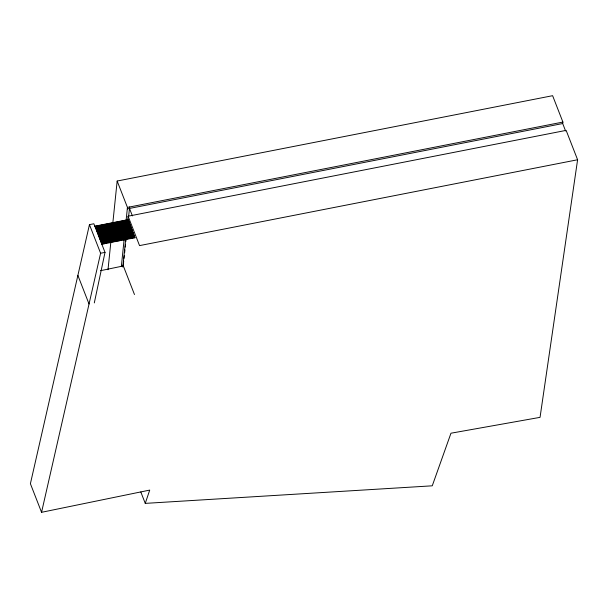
<?xml version="1.0" encoding="UTF-8"?>
<svg xmlns="http://www.w3.org/2000/svg" width="608" height="608" viewBox="0 0 608 608"><rect width="100%" height="100%" fill="white"/><g stroke="black" fill="none" stroke-linecap="round" stroke-linejoin="round"><path stroke-width="0.91" d="M107.996 269.716L117.162 181.032L552.619 95.692L562.909 122.071L562.689 123.538L565.607 131.009M121.357 266.296L127.444 207.412L117.162 181.032M122.831 267.041L128.09 216.22L566.139 130.37L577.6 159.76L540.048 417.354L450.976 433.208L432.258 485.815L145.259 503.378L140.813 491.971M123.287 264.997L123.698 261.22M124.009 258.392L124.321 255.565M124.632 252.738L124.936 249.911M125.248 247.084L125.56 244.256M125.871 241.429L126.175 238.602M126.593 234.825L126.798 232.94M127.209 229.17L127.422 227.286M128.66 215.977L129.641 206.978M95.859 227.172L128.516 220.468L95.6 226.936L102.258 244.241M101.962 244.302L95.6 226.936M103.124 244.066L96.763 226.708L103.428 244.013M104.295 243.838L97.926 226.48L104.591 243.785M105.458 243.61L99.096 226.252L105.754 243.55M106.62 243.382L100.259 226.024L106.917 243.322M107.783 243.154L101.422 225.796L108.087 243.094M108.954 242.926L102.585 225.56L109.25 242.866M110.116 242.698L103.755 225.332L110.413 242.638M111.279 242.463L104.918 225.104L111.583 242.41M112.45 242.235L106.081 224.876L112.746 242.182M113.612 242.007L107.251 224.648L113.909 241.954M114.775 241.779L108.414 224.42L115.072 241.718M115.938 241.551L109.577 224.192L116.242 241.49M117.108 241.323L110.74 223.957L117.405 241.262M118.271 241.095L111.91 223.729L118.568 241.034M119.434 240.867L113.073 223.501L119.738 240.806M120.604 240.631L114.236 223.273L120.901 240.578M121.767 240.403L115.406 223.045L122.064 240.35M122.93 240.175L116.569 222.817L123.226 240.114M124.093 239.947L117.732 222.589L124.397 239.886M125.263 239.719L118.894 222.361L125.56 239.658M94.947 226.153L128.197 219.617L134.877 237.827L128.182 220.818L134.581 237.888M126.426 239.491L120.065 222.125L126.722 239.43M127.589 239.263L121.228 221.897L127.885 239.202M128.759 239.035L122.39 221.669L129.056 238.974M129.922 238.8L123.553 221.441L130.218 238.746M131.085 238.572L124.724 221.213L131.381 238.518M132.248 238.344L125.886 220.985L132.552 238.283M133.418 238.116L127.049 220.757L133.714 238.055M134.877 237.827L128.197 219.617M94.308 302.913L105.017 252.373L93.86 223.767L89.452 224.633L30.4 483.694L41.557 512.308L149.72 490.094L145.259 503.378M41.557 512.308L100.609 253.24L89.452 224.633M100.502 270.689L123.333 265.939M127.444 207.412L562.909 122.071M127.3 208.863L562.689 123.538M94.909 226.442L108.764 223.721M110.61 223.356L117.998 221.905M119.844 221.548L127.232 220.088M100.609 253.24L105.017 252.373M577.6 159.76L139.544 245.609L128.09 216.22M129.481 208.43L132.4 215.901M123.029 265.156L134.482 294.546M77.877 275.401L89.034 304.008"/></g></svg>
